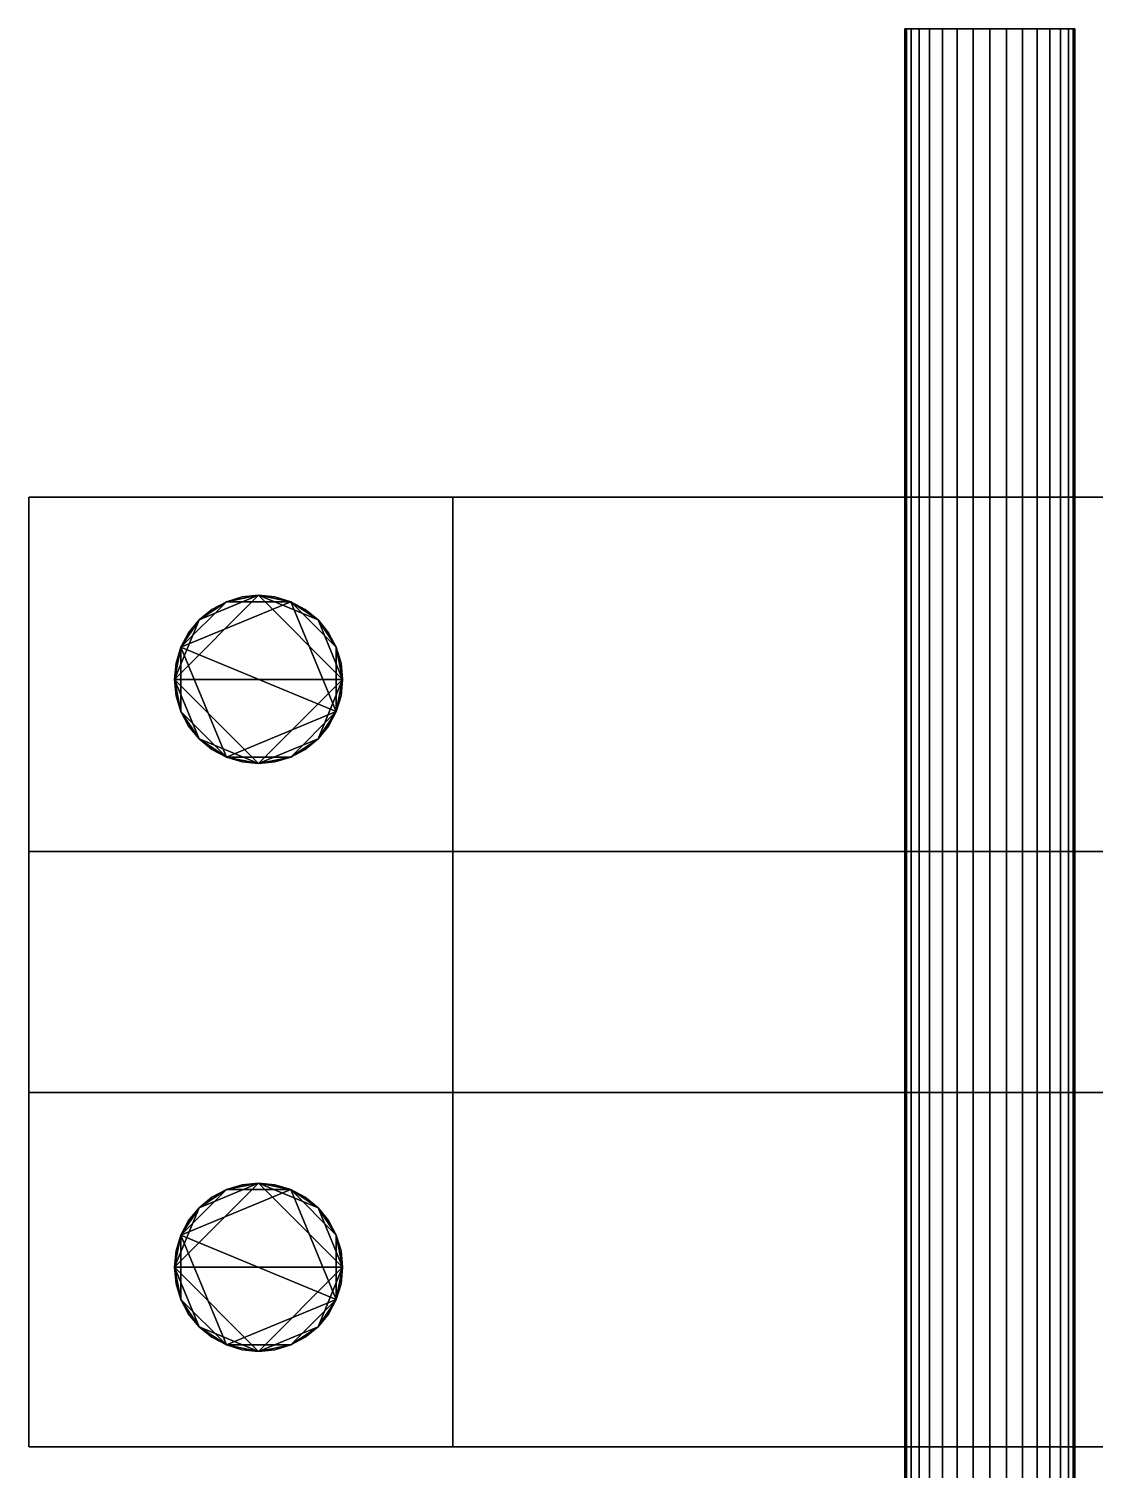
# Model space of a CAD drawing. Header units: metres. Extents: x 0 to 34.6, y -10.7 to 20.6.
# Drawn here: x 29.775 to 29.8424, y 2.482 to 2.573 of the extents above; entities that cross this region are included whole.
import ezdxf

# ---------------------------------------------------------------- set-up
doc = ezdxf.new("R2010")
doc.units = ezdxf.units.M
doc.header["$MEASUREMENT"] = 0
doc.layers.get('0').update_dxf_attribs({"linetype": 'CONTINUOUS'})

msp = doc.modelspace()

# ---------------------------------------------------------------- linework, layer by layer
for points in [[(29.83078, 2.573038, 2.5), (29.830475, 2.573038, 2.5), (29.830372, 2.573038, 2.5)], [(29.830372, 2.573038, 2.5), (29.830475, 2.573038, 2.5), (29.83078, 2.573038, 2.5)], [(29.831945, 2.573038, 2.5), (29.83078, 2.573038, 2.5), (29.830372, 2.573038, 2.5)], [(29.830372, 2.573038, 2.5), (29.83078, 2.573038, 2.5), (29.831945, 2.573038, 2.5)], [(29.835749, 2.573038, 2.5), (29.831945, 2.573038, 2.5), (29.830372, 2.573038, 2.5)], [(29.830372, 2.573038, 2.5), (29.831945, 2.573038, 2.5), (29.835749, 2.573038, 2.5)], [(29.835749, 2.573038, 2.5), (29.830372, 2.573038, 2.5), (29.835749, 2.573038, 2.5)], [(29.83078, 2.573038, 2.5), (29.830475, 2.573038, 2.5), (29.830372, 2.573038, 2.5)], [(29.830372, 2.573038, 2.5), (29.830475, 2.573038, 2.5), (29.83078, 2.573038, 2.5)], [(29.831945, 2.573038, 2.5), (29.83078, 2.573038, 2.5), (29.830372, 2.573038, 2.5)], [(29.830372, 2.573038, 2.5), (29.83078, 2.573038, 2.5), (29.831945, 2.573038, 2.5)], [(29.835749, 2.573038, 2.5), (29.831945, 2.573038, 2.5), (29.830372, 2.573038, 2.5)], [(29.830372, 2.573038, 2.5), (29.831945, 2.573038, 2.5), (29.835749, 2.573038, 2.5)], [(29.835749, 2.573038, 2.5), (29.830372, 2.573038, 2.5), (29.835749, 2.573038, 2.5)], [(29.830475, 2.456738, 2.5), (29.830372, 2.456738, 2.5), (29.830372, 2.573038, 2.5), (29.830475, 2.573038, 2.5)], [(29.830372, 2.456738, 2.5), (29.830475, 2.456738, 2.5), (29.830475, 2.573038, 2.5), (29.830372, 2.573038, 2.5)], [(29.830475, 2.456738, 2.5), (29.830372, 2.456738, 2.5), (29.830372, 2.573038, 2.5), (29.830475, 2.573038, 2.5)], [(29.830372, 2.456738, 2.5), (29.830475, 2.456738, 2.5), (29.830475, 2.573038, 2.5), (29.830372, 2.573038, 2.5)], [(29.83078, 2.456738, 2.5), (29.830475, 2.456738, 2.5), (29.830475, 2.573038, 2.5), (29.83078, 2.573038, 2.5)], [(29.830475, 2.456738, 2.5), (29.83078, 2.456738, 2.5), (29.83078, 2.573038, 2.5), (29.830475, 2.573038, 2.5)], [(29.83078, 2.456738, 2.5), (29.830475, 2.456738, 2.5), (29.830475, 2.573038, 2.5), (29.83078, 2.573038, 2.5)], [(29.830475, 2.456738, 2.5), (29.83078, 2.456738, 2.5), (29.83078, 2.573038, 2.5), (29.830475, 2.573038, 2.5)], [(29.831945, 2.573038, 2.5), (29.831278, 2.573038, 2.5), (29.83078, 2.573038, 2.5)], [(29.83078, 2.573038, 2.5), (29.831278, 2.573038, 2.5), (29.831945, 2.573038, 2.5)], [(29.831945, 2.573038, 2.5), (29.831278, 2.573038, 2.5), (29.83078, 2.573038, 2.5)], [(29.83078, 2.573038, 2.5), (29.831278, 2.573038, 2.5), (29.831945, 2.573038, 2.5)], [(29.83078, 2.456738, 2.5), (29.831278, 2.456738, 2.5), (29.831278, 2.573038, 2.5), (29.83078, 2.573038, 2.5)], [(29.831278, 2.456738, 2.5), (29.83078, 2.456738, 2.5), (29.83078, 2.573038, 2.5), (29.831278, 2.573038, 2.5)], [(29.83078, 2.456738, 2.5), (29.831278, 2.456738, 2.5), (29.831278, 2.573038, 2.5), (29.83078, 2.573038, 2.5)], [(29.831278, 2.456738, 2.5), (29.83078, 2.456738, 2.5), (29.83078, 2.573038, 2.5), (29.831278, 2.573038, 2.5)], [(29.831945, 2.456738, 2.5), (29.831278, 2.456738, 2.5), (29.831278, 2.573038, 2.5), (29.831945, 2.573038, 2.5)], [(29.831278, 2.456738, 2.5), (29.831945, 2.456738, 2.5), (29.831945, 2.573038, 2.5), (29.831278, 2.573038, 2.5)], [(29.831278, 2.456738, 2.5), (29.831945, 2.456738, 2.5), (29.831945, 2.573038, 2.5), (29.831278, 2.573038, 2.5)], [(29.831945, 2.456738, 2.5), (29.831278, 2.456738, 2.5), (29.831278, 2.573038, 2.5), (29.831945, 2.573038, 2.5)], [(29.833691, 2.573038, 2.5), (29.832762, 2.573038, 2.5), (29.831945, 2.573038, 2.5)], [(29.831945, 2.573038, 2.5), (29.832762, 2.573038, 2.5), (29.833691, 2.573038, 2.5)], [(29.835749, 2.573038, 2.5), (29.833691, 2.573038, 2.5), (29.831945, 2.573038, 2.5)], [(29.831945, 2.573038, 2.5), (29.833691, 2.573038, 2.5), (29.835749, 2.573038, 2.5)], [(29.833691, 2.573038, 2.5), (29.832762, 2.573038, 2.5), (29.831945, 2.573038, 2.5)], [(29.831945, 2.573038, 2.5), (29.832762, 2.573038, 2.5), (29.833691, 2.573038, 2.5)], [(29.835749, 2.573038, 2.5), (29.833691, 2.573038, 2.5), (29.831945, 2.573038, 2.5)], [(29.831945, 2.573038, 2.5), (29.833691, 2.573038, 2.5), (29.835749, 2.573038, 2.5)], [(29.832762, 2.456738, 2.5), (29.831945, 2.456738, 2.5), (29.831945, 2.573038, 2.5), (29.832762, 2.573038, 2.5)], [(29.831945, 2.456738, 2.5), (29.832762, 2.456738, 2.5), (29.832762, 2.573038, 2.5), (29.831945, 2.573038, 2.5)], [(29.831945, 2.456738, 2.5), (29.832762, 2.456738, 2.5), (29.832762, 2.573038, 2.5), (29.831945, 2.573038, 2.5)], [(29.832762, 2.456738, 2.5), (29.831945, 2.456738, 2.5), (29.831945, 2.573038, 2.5), (29.832762, 2.573038, 2.5)], [(29.833691, 2.456738, 2.5), (29.832762, 2.456738, 2.5), (29.832762, 2.573038, 2.5), (29.833691, 2.573038, 2.5)], [(29.832762, 2.456738, 2.5), (29.833691, 2.456738, 2.5), (29.833691, 2.573038, 2.5), (29.832762, 2.573038, 2.5)], [(29.832762, 2.456738, 2.5), (29.833691, 2.456738, 2.5), (29.833691, 2.573038, 2.5), (29.832762, 2.573038, 2.5)], [(29.833691, 2.456738, 2.5), (29.832762, 2.456738, 2.5), (29.832762, 2.573038, 2.5), (29.833691, 2.573038, 2.5)], [(29.835749, 2.573038, 2.5), (29.8347, 2.573038, 2.5), (29.833691, 2.573038, 2.5)], [(29.833691, 2.573038, 2.5), (29.8347, 2.573038, 2.5), (29.835749, 2.573038, 2.5)], [(29.835749, 2.573038, 2.5), (29.8347, 2.573038, 2.5), (29.833691, 2.573038, 2.5)], [(29.833691, 2.573038, 2.5), (29.8347, 2.573038, 2.5), (29.835749, 2.573038, 2.5)], [(29.8347, 2.456738, 2.5), (29.833691, 2.456738, 2.5), (29.833691, 2.573038, 2.5), (29.8347, 2.573038, 2.5)], [(29.833691, 2.456738, 2.5), (29.8347, 2.456738, 2.5), (29.8347, 2.573038, 2.5), (29.833691, 2.573038, 2.5)], [(29.833691, 2.456738, 2.5), (29.8347, 2.456738, 2.5), (29.8347, 2.573038, 2.5), (29.833691, 2.573038, 2.5)], [(29.8347, 2.456738, 2.5), (29.833691, 2.456738, 2.5), (29.833691, 2.573038, 2.5), (29.8347, 2.573038, 2.5)], [(29.835749, 2.456738, 2.5), (29.8347, 2.456738, 2.5), (29.8347, 2.573038, 2.5), (29.835749, 2.573038, 2.5)], [(29.8347, 2.456738, 2.5), (29.835749, 2.456738, 2.5), (29.835749, 2.573038, 2.5), (29.8347, 2.573038, 2.5)], [(29.8347, 2.456738, 2.5), (29.835749, 2.456738, 2.5), (29.835749, 2.573038, 2.5), (29.8347, 2.573038, 2.5)], [(29.835749, 2.456738, 2.5), (29.8347, 2.456738, 2.5), (29.8347, 2.573038, 2.5), (29.835749, 2.573038, 2.5)], [(29.835749, 2.573038, 2.5), (29.836798, 2.573038, 2.5), (29.837807, 2.573038, 2.5)], [(29.837807, 2.573038, 2.5), (29.836798, 2.573038, 2.5), (29.835749, 2.573038, 2.5)], [(29.835749, 2.573038, 2.5), (29.837807, 2.573038, 2.5), (29.83955, 2.573038, 2.5)], [(29.83955, 2.573038, 2.5), (29.837807, 2.573038, 2.5), (29.835749, 2.573038, 2.5)], [(29.835749, 2.573038, 2.5), (29.83955, 2.573038, 2.5), (29.841125, 2.573038, 2.5)], [(29.841125, 2.573038, 2.5), (29.83955, 2.573038, 2.5), (29.835749, 2.573038, 2.5)], [(29.835749, 2.573038, 2.5), (29.841125, 2.573038, 2.5), (29.835749, 2.573038, 2.5)], [(29.835749, 2.573038, 2.5), (29.836798, 2.573038, 2.5), (29.837807, 2.573038, 2.5)], [(29.837807, 2.573038, 2.5), (29.836798, 2.573038, 2.5), (29.835749, 2.573038, 2.5)], [(29.835749, 2.573038, 2.5), (29.837807, 2.573038, 2.5), (29.83955, 2.573038, 2.5)], [(29.83955, 2.573038, 2.5), (29.837807, 2.573038, 2.5), (29.835749, 2.573038, 2.5)], [(29.835749, 2.573038, 2.5), (29.83955, 2.573038, 2.5), (29.841125, 2.573038, 2.5)], [(29.841125, 2.573038, 2.5), (29.83955, 2.573038, 2.5), (29.835749, 2.573038, 2.5)], [(29.835749, 2.573038, 2.5), (29.841125, 2.573038, 2.5), (29.835749, 2.573038, 2.5)], [(29.835749, 2.456738, 2.5), (29.836798, 2.456738, 2.5), (29.836798, 2.573038, 2.5), (29.835749, 2.573038, 2.5)], [(29.835749, 2.456738, 2.5), (29.836798, 2.456738, 2.5), (29.836798, 2.573038, 2.5), (29.835749, 2.573038, 2.5)], [(29.836798, 2.456738, 2.5), (29.835749, 2.456738, 2.5), (29.835749, 2.573038, 2.5), (29.836798, 2.573038, 2.5)], [(29.836798, 2.456738, 2.5), (29.835749, 2.456738, 2.5), (29.835749, 2.573038, 2.5), (29.836798, 2.573038, 2.5)], [(29.836798, 2.456738, 2.5), (29.837807, 2.456738, 2.5), (29.837807, 2.573038, 2.5), (29.836798, 2.573038, 2.5)], [(29.836798, 2.456738, 2.5), (29.837807, 2.456738, 2.5), (29.837807, 2.573038, 2.5), (29.836798, 2.573038, 2.5)], [(29.837807, 2.456738, 2.5), (29.836798, 2.456738, 2.5), (29.836798, 2.573038, 2.5), (29.837807, 2.573038, 2.5)], [(29.837807, 2.456738, 2.5), (29.836798, 2.456738, 2.5), (29.836798, 2.573038, 2.5), (29.837807, 2.573038, 2.5)], [(29.837807, 2.573038, 2.5), (29.838736, 2.573038, 2.5), (29.83955, 2.573038, 2.5)], [(29.83955, 2.573038, 2.5), (29.838736, 2.573038, 2.5), (29.837807, 2.573038, 2.5)], [(29.837807, 2.573038, 2.5), (29.838736, 2.573038, 2.5), (29.83955, 2.573038, 2.5)], [(29.83955, 2.573038, 2.5), (29.838736, 2.573038, 2.5), (29.837807, 2.573038, 2.5)], [(29.837807, 2.456738, 2.5), (29.838736, 2.456738, 2.5), (29.838736, 2.573038, 2.5), (29.837807, 2.573038, 2.5)], [(29.837807, 2.456738, 2.5), (29.838736, 2.456738, 2.5), (29.838736, 2.573038, 2.5), (29.837807, 2.573038, 2.5)], [(29.838736, 2.456738, 2.5), (29.837807, 2.456738, 2.5), (29.837807, 2.573038, 2.5), (29.838736, 2.573038, 2.5)], [(29.838736, 2.456738, 2.5), (29.837807, 2.456738, 2.5), (29.837807, 2.573038, 2.5), (29.838736, 2.573038, 2.5)], [(29.838736, 2.456738, 2.5), (29.83955, 2.456738, 2.5), (29.83955, 2.573038, 2.5), (29.838736, 2.573038, 2.5)], [(29.838736, 2.456738, 2.5), (29.83955, 2.456738, 2.5), (29.83955, 2.573038, 2.5), (29.838736, 2.573038, 2.5)], [(29.83955, 2.456738, 2.5), (29.838736, 2.456738, 2.5), (29.838736, 2.573038, 2.5), (29.83955, 2.573038, 2.5)], [(29.83955, 2.456738, 2.5), (29.838736, 2.456738, 2.5), (29.838736, 2.573038, 2.5), (29.83955, 2.573038, 2.5)], [(29.83955, 2.573038, 2.5), (29.840219, 2.573038, 2.5), (29.840715, 2.573038, 2.5)], [(29.840715, 2.573038, 2.5), (29.840219, 2.573038, 2.5), (29.83955, 2.573038, 2.5)], [(29.83955, 2.573038, 2.5), (29.840715, 2.573038, 2.5), (29.841125, 2.573038, 2.5)], [(29.841125, 2.573038, 2.5), (29.840715, 2.573038, 2.5), (29.83955, 2.573038, 2.5)], [(29.83955, 2.573038, 2.5), (29.840219, 2.573038, 2.5), (29.840715, 2.573038, 2.5)], [(29.840715, 2.573038, 2.5), (29.840219, 2.573038, 2.5), (29.83955, 2.573038, 2.5)], [(29.83955, 2.573038, 2.5), (29.840715, 2.573038, 2.5), (29.841125, 2.573038, 2.5)], [(29.841125, 2.573038, 2.5), (29.840715, 2.573038, 2.5), (29.83955, 2.573038, 2.5)], [(29.83955, 2.456738, 2.5), (29.840219, 2.456738, 2.5), (29.840219, 2.573038, 2.5), (29.83955, 2.573038, 2.5)], [(29.83955, 2.456738, 2.5), (29.840219, 2.456738, 2.5), (29.840219, 2.573038, 2.5), (29.83955, 2.573038, 2.5)], [(29.840219, 2.456738, 2.5), (29.83955, 2.456738, 2.5), (29.83955, 2.573038, 2.5), (29.840219, 2.573038, 2.5)], [(29.840219, 2.456738, 2.5), (29.83955, 2.456738, 2.5), (29.83955, 2.573038, 2.5), (29.840219, 2.573038, 2.5)], [(29.840219, 2.456738, 2.5), (29.840715, 2.456738, 2.5), (29.840715, 2.573038, 2.5), (29.840219, 2.573038, 2.5)], [(29.840715, 2.456738, 2.5), (29.840219, 2.456738, 2.5), (29.840219, 2.573038, 2.5), (29.840715, 2.573038, 2.5)], [(29.840219, 2.456738, 2.5), (29.840715, 2.456738, 2.5), (29.840715, 2.573038, 2.5), (29.840219, 2.573038, 2.5)], [(29.840715, 2.456738, 2.5), (29.840219, 2.456738, 2.5), (29.840219, 2.573038, 2.5), (29.840715, 2.573038, 2.5)], [(29.840715, 2.573038, 2.5), (29.841022, 2.573038, 2.5), (29.841125, 2.573038, 2.5)], [(29.841125, 2.573038, 2.5), (29.841022, 2.573038, 2.5), (29.840715, 2.573038, 2.5)], [(29.840715, 2.573038, 2.5), (29.841022, 2.573038, 2.5), (29.841125, 2.573038, 2.5)], [(29.841125, 2.573038, 2.5), (29.841022, 2.573038, 2.5), (29.840715, 2.573038, 2.5)], [(29.840715, 2.456738, 2.5), (29.841022, 2.456738, 2.5), (29.841022, 2.573038, 2.5), (29.840715, 2.573038, 2.5)], [(29.841022, 2.456738, 2.5), (29.840715, 2.456738, 2.5), (29.840715, 2.573038, 2.5), (29.841022, 2.573038, 2.5)], [(29.840715, 2.456738, 2.5), (29.841022, 2.456738, 2.5), (29.841022, 2.573038, 2.5), (29.840715, 2.573038, 2.5)], [(29.841022, 2.456738, 2.5), (29.840715, 2.456738, 2.5), (29.840715, 2.573038, 2.5), (29.841022, 2.573038, 2.5)], [(29.841022, 2.456738, 2.5), (29.841125, 2.456738, 2.5), (29.841125, 2.573038, 2.5), (29.841022, 2.573038, 2.5)], [(29.841125, 2.456738, 2.5), (29.841022, 2.456738, 2.5), (29.841022, 2.573038, 2.5), (29.841125, 2.573038, 2.5)], [(29.841022, 2.456738, 2.5), (29.841125, 2.456738, 2.5), (29.841125, 2.573038, 2.5), (29.841022, 2.573038, 2.5)], [(29.841125, 2.456738, 2.5), (29.841022, 2.456738, 2.5), (29.841022, 2.573038, 2.5), (29.841125, 2.573038, 2.5)], [(29.801805, 2.521065, 2.5), (29.775, 2.521065, 2.5), (29.775, 2.543446, 2.5), (29.801805, 2.543446, 2.5)], [(29.801805, 2.521065, 2.5), (29.801805, 2.543446, 2.5), (29.775, 2.543446, 2.5), (29.775, 2.521065, 2.5)], [(29.801805, 2.543446, 2.5), (29.775, 2.543446, 2.5), (29.775, 2.543446, 2.5), (29.801805, 2.543446, 2.5)], [(29.775, 2.543446, 2.5), (29.775, 2.521065, 2.5), (29.775, 2.521065, 2.5), (29.775, 2.543446, 2.5)], [(29.882118, 2.543446, 2.5), (29.801805, 2.543446, 2.5), (29.801805, 2.543446, 2.5), (29.882118, 2.543446, 2.5)], [(29.882118, 2.521066, 2.5), (29.882118, 2.543446, 2.5), (29.801805, 2.543446, 2.5), (29.801805, 2.521065, 2.5)], [(29.882118, 2.521066, 2.5), (29.801805, 2.521065, 2.5), (29.801805, 2.543446, 2.5), (29.882118, 2.543446, 2.5)], [(29.784208, 2.531928, 2.5), (29.785765, 2.535687, 2.5), (29.789524, 2.537245, 2.5)], [(29.784208, 2.531928, 2.5), (29.789524, 2.537245, 2.5), (29.79484, 2.531928, 2.5)], [(29.787489, 2.53684, 2.5), (29.785765, 2.535687, 2.5), (29.784613, 2.533962, 2.5)], [(29.791559, 2.53684, 2.5), (29.787489, 2.53684, 2.5), (29.784613, 2.533962, 2.5)], [(29.794436, 2.529893, 2.5), (29.791559, 2.53684, 2.5), (29.784613, 2.533962, 2.5)], [(29.785765, 2.535687, 2.5), (29.787489, 2.53684, 2.5), (29.789524, 2.537245, 2.5)], [(29.785765, 2.535687, 2.5), (29.78657, 2.536348, 2.5), (29.787489, 2.53684, 2.5)], [(29.787489, 2.53684, 2.5), (29.78657, 2.536348, 2.5), (29.785765, 2.535687, 2.5)], [(29.787489, 2.53684, 2.5), (29.78657, 2.536348, 2.5), (29.78657, 2.536348, 2.5), (29.787489, 2.53684, 2.5)], [(29.787489, 2.53684, 2.5), (29.788486, 2.537142, 2.5), (29.789524, 2.537245, 2.5)], [(29.789524, 2.537245, 2.5), (29.788486, 2.537142, 2.5), (29.787489, 2.53684, 2.5)], [(29.791559, 2.53684, 2.5), (29.789524, 2.537245, 2.5), (29.787489, 2.53684, 2.5)], [(29.788486, 2.537142, 2.5), (29.787489, 2.53684, 2.5), (29.787489, 2.53684, 2.5), (29.788486, 2.537142, 2.5)], [(29.789524, 2.537245, 2.5), (29.788486, 2.537142, 2.5), (29.788486, 2.537142, 2.5), (29.789524, 2.537245, 2.5)], [(29.789524, 2.537245, 2.5), (29.790562, 2.537142, 2.5), (29.791559, 2.53684, 2.5)], [(29.789524, 2.537245, 2.5), (29.791559, 2.53684, 2.5), (29.793283, 2.535687, 2.5)], [(29.789524, 2.537245, 2.5), (29.793283, 2.535687, 2.5), (29.79484, 2.531928, 2.5)], [(29.791559, 2.53684, 2.5), (29.790562, 2.537142, 2.5), (29.789524, 2.537245, 2.5)], [(29.790562, 2.537142, 2.5), (29.789524, 2.537245, 2.5), (29.789524, 2.537245, 2.5), (29.790562, 2.537142, 2.5)], [(29.791559, 2.53684, 2.5), (29.790562, 2.537142, 2.5), (29.790562, 2.537142, 2.5), (29.791559, 2.53684, 2.5)], [(29.791559, 2.53684, 2.5), (29.792479, 2.536348, 2.5), (29.793283, 2.535687, 2.5)], [(29.793283, 2.535687, 2.5), (29.792479, 2.536348, 2.5), (29.791559, 2.53684, 2.5)], [(29.794436, 2.533962, 2.5), (29.793283, 2.535687, 2.5), (29.791559, 2.53684, 2.5)], [(29.794436, 2.529893, 2.5), (29.794436, 2.533962, 2.5), (29.791559, 2.53684, 2.5)], [(29.792479, 2.536348, 2.5), (29.791559, 2.53684, 2.5), (29.791559, 2.53684, 2.5), (29.792479, 2.536348, 2.5)], [(29.784208, 2.531928, 2.5), (29.784613, 2.533962, 2.5), (29.785765, 2.535687, 2.5)], [(29.784613, 2.533962, 2.5), (29.785103, 2.534882, 2.5), (29.785765, 2.535687, 2.5)], [(29.785765, 2.535687, 2.5), (29.785103, 2.534882, 2.5), (29.784613, 2.533962, 2.5)], [(29.785765, 2.535687, 2.5), (29.785103, 2.534882, 2.5), (29.785103, 2.534882, 2.5), (29.785765, 2.535687, 2.5)], [(29.78657, 2.536348, 2.5), (29.785765, 2.535687, 2.5), (29.785765, 2.535687, 2.5), (29.78657, 2.536348, 2.5)], [(29.793283, 2.535687, 2.5), (29.792479, 2.536348, 2.5), (29.792479, 2.536348, 2.5), (29.793283, 2.535687, 2.5)], [(29.793283, 2.535687, 2.5), (29.793945, 2.534882, 2.5), (29.794436, 2.533962, 2.5)], [(29.793283, 2.535687, 2.5), (29.794436, 2.533962, 2.5), (29.79484, 2.531928, 2.5)], [(29.794436, 2.533962, 2.5), (29.793945, 2.534882, 2.5), (29.793283, 2.535687, 2.5)], [(29.793945, 2.534882, 2.5), (29.793283, 2.535687, 2.5), (29.793283, 2.535687, 2.5), (29.793945, 2.534882, 2.5)], [(29.785103, 2.534882, 2.5), (29.784613, 2.533962, 2.5), (29.784613, 2.533962, 2.5), (29.785103, 2.534882, 2.5)], [(29.794436, 2.533962, 2.5), (29.793945, 2.534882, 2.5), (29.793945, 2.534882, 2.5), (29.794436, 2.533962, 2.5)], [(29.784208, 2.531928, 2.5), (29.784309, 2.532965, 2.5), (29.784613, 2.533962, 2.5)], [(29.784613, 2.533962, 2.5), (29.784309, 2.532965, 2.5), (29.784208, 2.531928, 2.5)], [(29.784613, 2.533962, 2.5), (29.784208, 2.531928, 2.5), (29.784613, 2.529893, 2.5)], [(29.784613, 2.533962, 2.5), (29.784309, 2.532965, 2.5), (29.784309, 2.532965, 2.5), (29.784613, 2.533962, 2.5)], [(29.784613, 2.533962, 2.5), (29.784613, 2.529893, 2.5), (29.787489, 2.527016, 2.5)], [(29.784613, 2.533962, 2.5), (29.787489, 2.527016, 2.5), (29.794436, 2.529893, 2.5)], [(29.794436, 2.533962, 2.5), (29.794739, 2.532965, 2.5), (29.79484, 2.531928, 2.5)], [(29.79484, 2.531928, 2.5), (29.794739, 2.532965, 2.5), (29.794436, 2.533962, 2.5)], [(29.794436, 2.529893, 2.5), (29.79484, 2.531928, 2.5), (29.794436, 2.533962, 2.5)], [(29.794739, 2.532965, 2.5), (29.794436, 2.533962, 2.5), (29.794436, 2.533962, 2.5), (29.794739, 2.532965, 2.5)], [(29.784309, 2.532965, 2.5), (29.784208, 2.531928, 2.5), (29.784208, 2.531928, 2.5), (29.784309, 2.532965, 2.5)], [(29.79484, 2.531928, 2.5), (29.794739, 2.532965, 2.5), (29.794739, 2.532965, 2.5), (29.79484, 2.531928, 2.5)], [(29.784613, 2.529893, 2.5), (29.784309, 2.530891, 2.5), (29.784208, 2.531928, 2.5)], [(29.785765, 2.528168, 2.5), (29.784613, 2.529893, 2.5), (29.784208, 2.531928, 2.5)], [(29.789524, 2.526611, 2.5), (29.785765, 2.528168, 2.5), (29.784208, 2.531928, 2.5)], [(29.79484, 2.531928, 2.5), (29.789524, 2.526611, 2.5), (29.784208, 2.531928, 2.5)], [(29.784208, 2.531928, 2.5), (29.784309, 2.530891, 2.5), (29.784613, 2.529893, 2.5)], [(29.784208, 2.531928, 2.5), (29.784309, 2.530891, 2.5), (29.784309, 2.530891, 2.5), (29.784208, 2.531928, 2.5)], [(29.79484, 2.531928, 2.5), (29.793283, 2.528168, 2.5), (29.789524, 2.526611, 2.5)], [(29.79484, 2.531928, 2.5), (29.794436, 2.529893, 2.5), (29.793283, 2.528168, 2.5)], [(29.79484, 2.531928, 2.5), (29.794739, 2.530891, 2.5), (29.794436, 2.529893, 2.5)], [(29.794436, 2.529893, 2.5), (29.794739, 2.530891, 2.5), (29.79484, 2.531928, 2.5)], [(29.794739, 2.530891, 2.5), (29.79484, 2.531928, 2.5), (29.79484, 2.531928, 2.5), (29.794739, 2.530891, 2.5)], [(29.784309, 2.530891, 2.5), (29.784613, 2.529893, 2.5), (29.784613, 2.529893, 2.5), (29.784309, 2.530891, 2.5)], [(29.794436, 2.529893, 2.5), (29.794739, 2.530891, 2.5), (29.794739, 2.530891, 2.5), (29.794436, 2.529893, 2.5)], [(29.785765, 2.528168, 2.5), (29.785103, 2.528974, 2.5), (29.784613, 2.529893, 2.5)], [(29.784613, 2.529893, 2.5), (29.785103, 2.528974, 2.5), (29.785765, 2.528168, 2.5)], [(29.784613, 2.529893, 2.5), (29.785765, 2.528168, 2.5), (29.787489, 2.527016, 2.5)], [(29.784613, 2.529893, 2.5), (29.785103, 2.528974, 2.5), (29.785103, 2.528974, 2.5), (29.784613, 2.529893, 2.5)], [(29.787489, 2.527016, 2.5), (29.791559, 2.527016, 2.5), (29.794436, 2.529893, 2.5)], [(29.791559, 2.527016, 2.5), (29.793283, 2.528168, 2.5), (29.794436, 2.529893, 2.5)], [(29.794436, 2.529893, 2.5), (29.793945, 2.528974, 2.5), (29.793283, 2.528168, 2.5)], [(29.793283, 2.528168, 2.5), (29.793945, 2.528974, 2.5), (29.794436, 2.529893, 2.5)], [(29.793945, 2.528974, 2.5), (29.794436, 2.529893, 2.5), (29.794436, 2.529893, 2.5), (29.793945, 2.528974, 2.5)], [(29.785103, 2.528974, 2.5), (29.785765, 2.528168, 2.5), (29.785765, 2.528168, 2.5), (29.785103, 2.528974, 2.5)], [(29.793283, 2.528168, 2.5), (29.793945, 2.528974, 2.5), (29.793945, 2.528974, 2.5), (29.793283, 2.528168, 2.5)], [(29.787489, 2.527016, 2.5), (29.78657, 2.527507, 2.5), (29.785765, 2.528168, 2.5)], [(29.789524, 2.526611, 2.5), (29.787489, 2.527016, 2.5), (29.785765, 2.528168, 2.5)], [(29.785765, 2.528168, 2.5), (29.78657, 2.527507, 2.5), (29.787489, 2.527016, 2.5)], [(29.785765, 2.528168, 2.5), (29.78657, 2.527507, 2.5), (29.78657, 2.527507, 2.5), (29.785765, 2.528168, 2.5)], [(29.78657, 2.527507, 2.5), (29.787489, 2.527016, 2.5), (29.787489, 2.527016, 2.5), (29.78657, 2.527507, 2.5)], [(29.793283, 2.528168, 2.5), (29.791559, 2.527016, 2.5), (29.789524, 2.526611, 2.5)], [(29.793283, 2.528168, 2.5), (29.792479, 2.527507, 2.5), (29.791559, 2.527016, 2.5)], [(29.791559, 2.527016, 2.5), (29.792479, 2.527507, 2.5), (29.793283, 2.528168, 2.5)], [(29.791559, 2.527016, 2.5), (29.792479, 2.527507, 2.5), (29.792479, 2.527507, 2.5), (29.791559, 2.527016, 2.5)], [(29.792479, 2.527507, 2.5), (29.793283, 2.528168, 2.5), (29.793283, 2.528168, 2.5), (29.792479, 2.527507, 2.5)], [(29.789524, 2.526611, 2.5), (29.788486, 2.526713, 2.5), (29.787489, 2.527016, 2.5)], [(29.787489, 2.527016, 2.5), (29.788486, 2.526713, 2.5), (29.789524, 2.526611, 2.5)], [(29.787489, 2.527016, 2.5), (29.789524, 2.526611, 2.5), (29.791559, 2.527016, 2.5)], [(29.787489, 2.527016, 2.5), (29.788486, 2.526713, 2.5), (29.788486, 2.526713, 2.5), (29.787489, 2.527016, 2.5)], [(29.788486, 2.526713, 2.5), (29.789524, 2.526611, 2.5), (29.789524, 2.526611, 2.5), (29.788486, 2.526713, 2.5)], [(29.791559, 2.527016, 2.5), (29.790562, 2.526713, 2.5), (29.789524, 2.526611, 2.5)], [(29.789524, 2.526611, 2.5), (29.790562, 2.526713, 2.5), (29.791559, 2.527016, 2.5)], [(29.789524, 2.526611, 2.5), (29.790562, 2.526713, 2.5), (29.790562, 2.526713, 2.5), (29.789524, 2.526611, 2.5)], [(29.790562, 2.526713, 2.5), (29.791559, 2.527016, 2.5), (29.791559, 2.527016, 2.5), (29.790562, 2.526713, 2.5)], [(29.775, 2.521065, 2.5), (29.775, 2.505826, 2.5), (29.775, 2.505826, 2.5), (29.775, 2.521065, 2.5)], [(29.801805, 2.505826, 2.5), (29.801805, 2.521065, 2.5), (29.775, 2.521065, 2.5), (29.775, 2.505826, 2.5)], [(29.801805, 2.505826, 2.5), (29.775, 2.505826, 2.5), (29.775, 2.521065, 2.5), (29.801805, 2.521065, 2.5)], [(29.882118, 2.505827, 2.5), (29.801805, 2.505826, 2.5), (29.801805, 2.521065, 2.5), (29.882118, 2.521066, 2.5)], [(29.882118, 2.505827, 2.5), (29.882118, 2.521066, 2.5), (29.801805, 2.521065, 2.5), (29.801805, 2.505826, 2.5)], [(29.882118, 2.521066, 2.5), (29.801805, 2.521065, 2.5), (29.801805, 2.521065, 2.5), (29.882118, 2.521066, 2.5)], [(29.801805, 2.521065, 2.5), (29.801805, 2.505826, 2.5), (29.801805, 2.505826, 2.5), (29.801805, 2.521065, 2.5)], [(29.775, 2.505826, 2.5), (29.775, 2.483446, 2.5), (29.775, 2.483446, 2.5), (29.775, 2.505826, 2.5)], [(29.801805, 2.483446, 2.5), (29.801805, 2.505826, 2.5), (29.775, 2.505826, 2.5), (29.775, 2.483446, 2.5)], [(29.801805, 2.483446, 2.5), (29.775, 2.483446, 2.5), (29.775, 2.505826, 2.5), (29.801805, 2.505826, 2.5)], [(29.882118, 2.483446, 2.5), (29.801805, 2.483446, 2.5), (29.801805, 2.505826, 2.5), (29.882118, 2.505827, 2.5)], [(29.882118, 2.483446, 2.5), (29.882118, 2.505827, 2.5), (29.801805, 2.505826, 2.5), (29.801805, 2.483446, 2.5)], [(29.801805, 2.505826, 2.5), (29.882118, 2.505827, 2.5), (29.882118, 2.505827, 2.5), (29.801805, 2.505826, 2.5)], [(29.784208, 2.494787, 2.5), (29.785765, 2.498547, 2.5), (29.789524, 2.500104, 2.5)], [(29.784208, 2.494787, 2.5), (29.789524, 2.500104, 2.5), (29.79484, 2.494787, 2.5)], [(29.785765, 2.498547, 2.5), (29.787489, 2.499699, 2.5), (29.789524, 2.500104, 2.5)], [(29.787489, 2.499699, 2.5), (29.788486, 2.500002, 2.5), (29.789524, 2.500104, 2.5)], [(29.789524, 2.500104, 2.5), (29.788486, 2.500002, 2.5), (29.787489, 2.499699, 2.5)], [(29.791559, 2.499699, 2.5), (29.789524, 2.500104, 2.5), (29.787489, 2.499699, 2.5)], [(29.788486, 2.500002, 2.5), (29.787489, 2.499699, 2.5), (29.787489, 2.499699, 2.5), (29.788486, 2.500002, 2.5)], [(29.789524, 2.500104, 2.5), (29.788486, 2.500002, 2.5), (29.788486, 2.500002, 2.5), (29.789524, 2.500104, 2.5)], [(29.789524, 2.500104, 2.5), (29.790562, 2.500002, 2.5), (29.791559, 2.499699, 2.5)], [(29.789524, 2.500104, 2.5), (29.791559, 2.499699, 2.5), (29.793283, 2.498547, 2.5)], [(29.789524, 2.500104, 2.5), (29.793283, 2.498547, 2.5), (29.79484, 2.494787, 2.5)], [(29.791559, 2.499699, 2.5), (29.790562, 2.500002, 2.5), (29.789524, 2.500104, 2.5)], [(29.790562, 2.500002, 2.5), (29.789524, 2.500104, 2.5), (29.789524, 2.500104, 2.5), (29.790562, 2.500002, 2.5)], [(29.791559, 2.499699, 2.5), (29.790562, 2.500002, 2.5), (29.790562, 2.500002, 2.5), (29.791559, 2.499699, 2.5)], [(29.787489, 2.499699, 2.5), (29.785765, 2.498547, 2.5), (29.784613, 2.496822, 2.5)], [(29.791559, 2.499699, 2.5), (29.787489, 2.499699, 2.5), (29.784613, 2.496822, 2.5)], [(29.794436, 2.492753, 2.5), (29.791559, 2.499699, 2.5), (29.784613, 2.496822, 2.5)], [(29.785765, 2.498547, 2.5), (29.78657, 2.499208, 2.5), (29.787489, 2.499699, 2.5)], [(29.787489, 2.499699, 2.5), (29.78657, 2.499208, 2.5), (29.785765, 2.498547, 2.5)], [(29.78657, 2.499208, 2.5), (29.785765, 2.498547, 2.5), (29.785765, 2.498547, 2.5), (29.78657, 2.499208, 2.5)], [(29.787489, 2.499699, 2.5), (29.78657, 2.499208, 2.5), (29.78657, 2.499208, 2.5), (29.787489, 2.499699, 2.5)], [(29.791559, 2.499699, 2.5), (29.792479, 2.499208, 2.5), (29.793283, 2.498547, 2.5)], [(29.793283, 2.498547, 2.5), (29.792479, 2.499208, 2.5), (29.791559, 2.499699, 2.5)], [(29.794436, 2.496822, 2.5), (29.793283, 2.498547, 2.5), (29.791559, 2.499699, 2.5)], [(29.794436, 2.492753, 2.5), (29.794436, 2.496822, 2.5), (29.791559, 2.499699, 2.5)], [(29.792479, 2.499208, 2.5), (29.791559, 2.499699, 2.5), (29.791559, 2.499699, 2.5), (29.792479, 2.499208, 2.5)], [(29.793283, 2.498547, 2.5), (29.792479, 2.499208, 2.5), (29.792479, 2.499208, 2.5), (29.793283, 2.498547, 2.5)], [(29.784208, 2.494787, 2.5), (29.784613, 2.496822, 2.5), (29.785765, 2.498547, 2.5)], [(29.784613, 2.496822, 2.5), (29.785103, 2.497741, 2.5), (29.785765, 2.498547, 2.5)], [(29.785765, 2.498547, 2.5), (29.785103, 2.497741, 2.5), (29.784613, 2.496822, 2.5)], [(29.785765, 2.498547, 2.5), (29.785103, 2.497741, 2.5), (29.785103, 2.497741, 2.5), (29.785765, 2.498547, 2.5)], [(29.793283, 2.498547, 2.5), (29.793945, 2.497741, 2.5), (29.794436, 2.496822, 2.5)], [(29.793283, 2.498547, 2.5), (29.794436, 2.496822, 2.5), (29.79484, 2.494787, 2.5)], [(29.794436, 2.496822, 2.5), (29.793945, 2.497741, 2.5), (29.793283, 2.498547, 2.5)], [(29.793945, 2.497741, 2.5), (29.793283, 2.498547, 2.5), (29.793283, 2.498547, 2.5), (29.793945, 2.497741, 2.5)], [(29.785103, 2.497741, 2.5), (29.784613, 2.496822, 2.5), (29.784613, 2.496822, 2.5), (29.785103, 2.497741, 2.5)], [(29.794436, 2.496822, 2.5), (29.793945, 2.497741, 2.5), (29.793945, 2.497741, 2.5), (29.794436, 2.496822, 2.5)], [(29.784208, 2.494787, 2.5), (29.784309, 2.495824, 2.5), (29.784613, 2.496822, 2.5)], [(29.784613, 2.496822, 2.5), (29.784309, 2.495824, 2.5), (29.784208, 2.494787, 2.5)], [(29.784613, 2.496822, 2.5), (29.784208, 2.494787, 2.5), (29.784613, 2.492753, 2.5)], [(29.784613, 2.496822, 2.5), (29.784309, 2.495824, 2.5), (29.784309, 2.495824, 2.5), (29.784613, 2.496822, 2.5)], [(29.784613, 2.496822, 2.5), (29.784613, 2.492753, 2.5), (29.787489, 2.489875, 2.5)], [(29.784613, 2.496822, 2.5), (29.787489, 2.489875, 2.5), (29.794436, 2.492753, 2.5)], [(29.794436, 2.496822, 2.5), (29.794739, 2.495824, 2.5), (29.79484, 2.494787, 2.5)], [(29.79484, 2.494787, 2.5), (29.794739, 2.495824, 2.5), (29.794436, 2.496822, 2.5)], [(29.794436, 2.492753, 2.5), (29.79484, 2.494787, 2.5), (29.794436, 2.496822, 2.5)], [(29.794739, 2.495824, 2.5), (29.794436, 2.496822, 2.5), (29.794436, 2.496822, 2.5), (29.794739, 2.495824, 2.5)], [(29.784309, 2.495824, 2.5), (29.784208, 2.494787, 2.5), (29.784208, 2.494787, 2.5), (29.784309, 2.495824, 2.5)], [(29.79484, 2.494787, 2.5), (29.794739, 2.495824, 2.5), (29.794739, 2.495824, 2.5), (29.79484, 2.494787, 2.5)], [(29.784613, 2.492753, 2.5), (29.784309, 2.49375, 2.5), (29.784208, 2.494787, 2.5)], [(29.785765, 2.491028, 2.5), (29.784613, 2.492753, 2.5), (29.784208, 2.494787, 2.5)], [(29.789524, 2.48947, 2.5), (29.785765, 2.491028, 2.5), (29.784208, 2.494787, 2.5)], [(29.79484, 2.494787, 2.5), (29.789524, 2.48947, 2.5), (29.784208, 2.494787, 2.5)], [(29.784208, 2.494787, 2.5), (29.784309, 2.49375, 2.5), (29.784613, 2.492753, 2.5)], [(29.784208, 2.494787, 2.5), (29.784309, 2.49375, 2.5), (29.784309, 2.49375, 2.5), (29.784208, 2.494787, 2.5)], [(29.79484, 2.494787, 2.5), (29.793283, 2.491028, 2.5), (29.789524, 2.48947, 2.5)], [(29.79484, 2.494787, 2.5), (29.794436, 2.492753, 2.5), (29.793283, 2.491028, 2.5)], [(29.79484, 2.494787, 2.5), (29.794739, 2.49375, 2.5), (29.794436, 2.492753, 2.5)], [(29.794436, 2.492753, 2.5), (29.794739, 2.49375, 2.5), (29.79484, 2.494787, 2.5)], [(29.794739, 2.49375, 2.5), (29.79484, 2.494787, 2.5), (29.79484, 2.494787, 2.5), (29.794739, 2.49375, 2.5)], [(29.784309, 2.49375, 2.5), (29.784613, 2.492753, 2.5), (29.784613, 2.492753, 2.5), (29.784309, 2.49375, 2.5)], [(29.794436, 2.492753, 2.5), (29.794739, 2.49375, 2.5), (29.794739, 2.49375, 2.5), (29.794436, 2.492753, 2.5)], [(29.785765, 2.491028, 2.5), (29.785103, 2.491833, 2.5), (29.784613, 2.492753, 2.5)], [(29.784613, 2.492753, 2.5), (29.785103, 2.491833, 2.5), (29.785765, 2.491028, 2.5)], [(29.784613, 2.492753, 2.5), (29.785765, 2.491028, 2.5), (29.787489, 2.489875, 2.5)], [(29.784613, 2.492753, 2.5), (29.785103, 2.491833, 2.5), (29.785103, 2.491833, 2.5), (29.784613, 2.492753, 2.5)], [(29.787489, 2.489875, 2.5), (29.791559, 2.489875, 2.5), (29.794436, 2.492753, 2.5)], [(29.791559, 2.489875, 2.5), (29.793283, 2.491028, 2.5), (29.794436, 2.492753, 2.5)], [(29.794436, 2.492753, 2.5), (29.793945, 2.491833, 2.5), (29.793283, 2.491028, 2.5)], [(29.793283, 2.491028, 2.5), (29.793945, 2.491833, 2.5), (29.794436, 2.492753, 2.5)], [(29.793945, 2.491833, 2.5), (29.794436, 2.492753, 2.5), (29.794436, 2.492753, 2.5), (29.793945, 2.491833, 2.5)], [(29.785103, 2.491833, 2.5), (29.785765, 2.491028, 2.5), (29.785765, 2.491028, 2.5), (29.785103, 2.491833, 2.5)], [(29.793283, 2.491028, 2.5), (29.793945, 2.491833, 2.5), (29.793945, 2.491833, 2.5), (29.793283, 2.491028, 2.5)], [(29.787489, 2.489875, 2.5), (29.78657, 2.490366, 2.5), (29.785765, 2.491028, 2.5)], [(29.789524, 2.48947, 2.5), (29.787489, 2.489875, 2.5), (29.785765, 2.491028, 2.5)], [(29.785765, 2.491028, 2.5), (29.78657, 2.490366, 2.5), (29.787489, 2.489875, 2.5)], [(29.785765, 2.491028, 2.5), (29.78657, 2.490366, 2.5), (29.78657, 2.490366, 2.5), (29.785765, 2.491028, 2.5)], [(29.793283, 2.491028, 2.5), (29.791559, 2.489875, 2.5), (29.789524, 2.48947, 2.5)], [(29.793283, 2.491028, 2.5), (29.792479, 2.490366, 2.5), (29.791559, 2.489875, 2.5)], [(29.791559, 2.489875, 2.5), (29.792479, 2.490366, 2.5), (29.793283, 2.491028, 2.5)], [(29.792479, 2.490366, 2.5), (29.793283, 2.491028, 2.5), (29.793283, 2.491028, 2.5), (29.792479, 2.490366, 2.5)], [(29.78657, 2.490366, 2.5), (29.787489, 2.489875, 2.5), (29.787489, 2.489875, 2.5), (29.78657, 2.490366, 2.5)], [(29.791559, 2.489875, 2.5), (29.792479, 2.490366, 2.5), (29.792479, 2.490366, 2.5), (29.791559, 2.489875, 2.5)], [(29.789524, 2.48947, 2.5), (29.788486, 2.489573, 2.5), (29.787489, 2.489875, 2.5)], [(29.787489, 2.489875, 2.5), (29.788486, 2.489573, 2.5), (29.789524, 2.48947, 2.5)], [(29.787489, 2.489875, 2.5), (29.789524, 2.48947, 2.5), (29.791559, 2.489875, 2.5)], [(29.787489, 2.489875, 2.5), (29.788486, 2.489573, 2.5), (29.788486, 2.489573, 2.5), (29.787489, 2.489875, 2.5)], [(29.788486, 2.489573, 2.5), (29.789524, 2.48947, 2.5), (29.789524, 2.48947, 2.5), (29.788486, 2.489573, 2.5)], [(29.791559, 2.489875, 2.5), (29.790562, 2.489573, 2.5), (29.789524, 2.48947, 2.5)], [(29.789524, 2.48947, 2.5), (29.790562, 2.489573, 2.5), (29.791559, 2.489875, 2.5)], [(29.789524, 2.48947, 2.5), (29.790562, 2.489573, 2.5), (29.790562, 2.489573, 2.5), (29.789524, 2.48947, 2.5)], [(29.790562, 2.489573, 2.5), (29.791559, 2.489875, 2.5), (29.791559, 2.489875, 2.5), (29.790562, 2.489573, 2.5)], [(29.775, 2.483446, 2.5), (29.801805, 2.483446, 2.5), (29.801805, 2.483446, 2.5), (29.775, 2.483446, 2.5)], [(29.801805, 2.483446, 2.5), (29.882118, 2.483446, 2.5), (29.882118, 2.483446, 2.5), (29.801805, 2.483446, 2.5)]]:
    msp.add_3dface(points)

doc.saveas('drawing.dxf')
